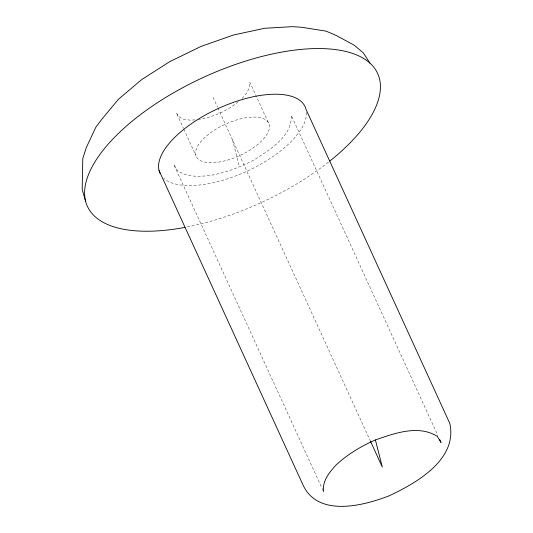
<?xml version="1.0" encoding="UTF-8"?>
<svg xmlns="http://www.w3.org/2000/svg" width="533" height="533" viewBox="0 0 533 533"><rect width="100%" height="100%" fill="white"/><g stroke="black" fill="none" stroke-linecap="round" stroke-linejoin="round"><path stroke-width="0.4" stroke-dasharray="2.67 2" d="M242.055 98.498L247.006 92.555L249.631 86.939L249.77 82.035L269.238 124.562A39.895 17.243 -24.6 0 1 217.877 162.219A39.895 17.243 -24.6 0 1 210.422 132.897A39.895 17.243 -24.6 0 1 269.238 124.562M238.284 101.696C226.985 111.184 212.887 117.133 198.409 119.685M323.185 490.813L173.751 164.417L177.536 170.593C186.65 177.276 198.416 176.636 209.103 175.61C225.013 173.012 240.203 167.315 254.381 159.707C269.685 149.8 292.344 136.335 291.278 115.368L437.946 435.721M195.091 119.878L190.114 120.172L183.385 119.099L178.682 116.547L176.316 112.69L183.485 128.36M213.04 97.366L217.484 107.06M217.824 107.806L370.535 441.357M183.832 129.106L195.784 155.223M232.515 139.893L239.404 166.982M306.442 112.296A79.797 34.478 -24.6 0 1 247.505 170.946A79.797 34.478 -24.6 0 1 163.791 178.269M328.428 162.159A159.594 68.957 -24.6 0 1 185.744 227.231"/><path stroke-width="0.8" d="M323.531 491.573C322.125 481.099 329.287 472.478 335.87 465.236C347.336 454.382 361.001 446.274 375.405 439.958C394.493 433.289 418.485 424.521 437.273 436.347L441.058 442.523L439.678 439.498M369.962 63.147L363.399 52.987L354.238 45.218L336.223 35.458L326.069 31.141L301.711 27.27L292.444 26.65L264.668 28.269L233.554 34.991L201.221 46.344L169.867 61.568L141.631 79.617L118.446 99.265L101.883 119.172L95.833 127.227L86.313 147.548L82.788 158.508L82.189 189.515L85.6 201.201M370.535 441.357L382.294 467.048L375.405 439.958M159.061 170.547L302.851 484.617C317.721 517.683 363.533 505.79 389.25 495.763C416.26 483.111 458.02 459.386 449.759 423.302L305.969 109.238A79.797 34.478 -24.6 0 0 220.422 107.526A79.797 34.478 -24.6 0 0 160.206 173.625M184.944 227.384A159.594 68.957 -24.6 0 1 102.896 150.493A159.594 68.957 -24.6 0 1 325.297 48.703A159.594 68.957 -24.6 0 1 329.767 161.099"/></g></svg>
